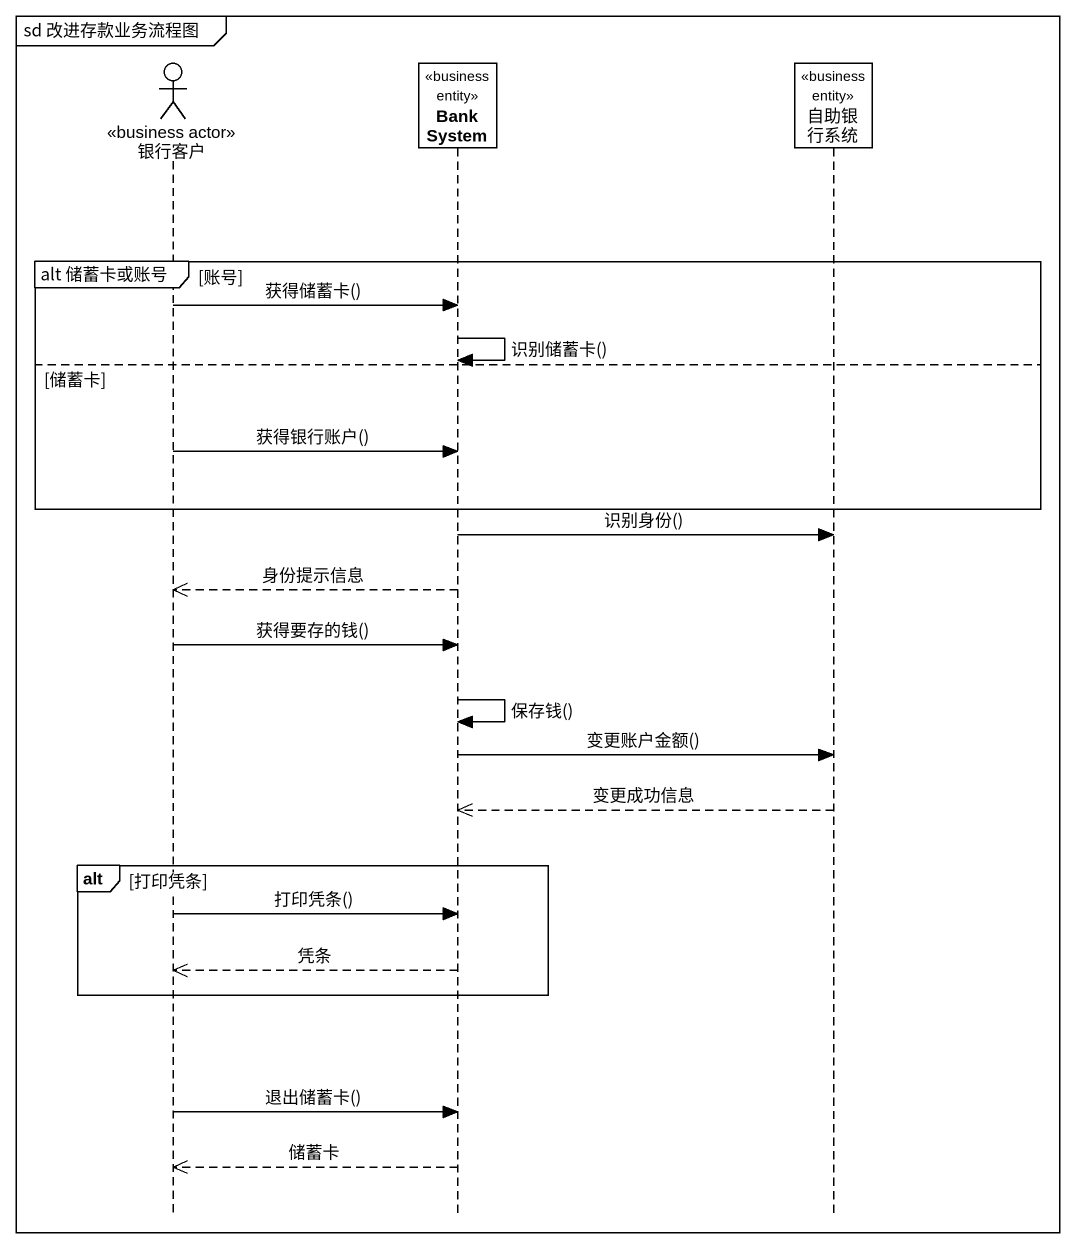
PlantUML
@startuml
mainframe sd 改进存款业务流程图
hide footbox
actor 银行客户 <<business actor>>
participant BankSystem <<business entity>> #FFFFFF
participant 自助银行系统 <<business entity>> #FFFFFF

group alt 储蓄卡或账号 [账号]
  银行客户 -> BankSystem : 获得储蓄卡()
  BankSystem -> BankSystem : 识别储蓄卡()
else 储蓄卡
  银行客户 -> BankSystem : 获得银行账户()
end
BankSystem -> 自助银行系统 : 识别身份()
BankSystem -->> 银行客户 : 身份提示信息
银行客户 -> BankSystem : 获得要存的钱()
BankSystem -> BankSystem : 保存钱()
BankSystem -> 自助银行系统 : 变更账户金额()
自助银行系统 -->> BankSystem : 变更成功信息
alt 打印凭条
  银行客户 -> BankSystem : 打印凭条()
  BankSystem -->> 银行客户 : 凭条
end
银行客户 -> BankSystem : 退出储蓄卡()
BankSystem -->> 银行客户 : 储蓄卡
@enduml
